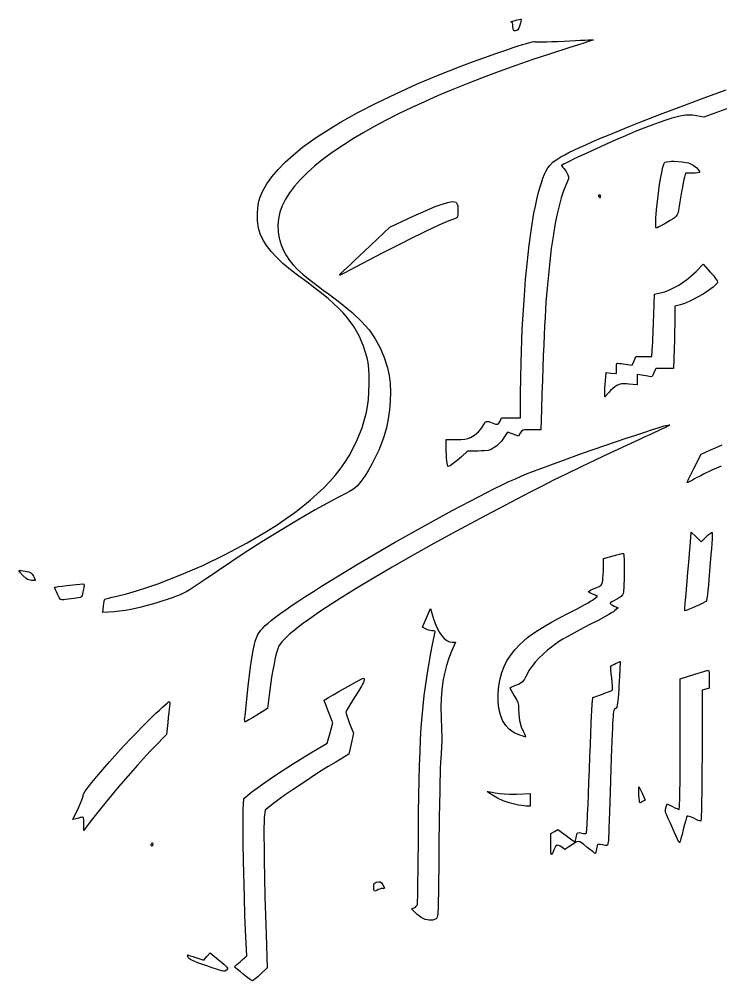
# Model space of a CAD drawing. Header units: millimetres. Extents: x 5 to 200, y 0 to 100.
# Drawn here: x 4.9 to 70, y 0.1 to 89.3 of the extents above; entities that cross this region are included whole.
import ezdxf

# ---------------------------------------------------------------- set-up
doc = ezdxf.new("R2010")
doc.units = ezdxf.units.MM
doc.layers.add('C01_120203', color=7, linetype='Continuous', true_color=0x120203)

msp = doc.modelspace()

# ---------------------------------------------------------------- linework, layer by layer
at = {"layer": 'C01_120203'}
for points in [[(50.7, 88.6), (50.692, 88.794), (50.663, 88.918), (50.61, 88.986), (50.525, 89.009), (50.499, 89.024), (50.559, 89.058), (50.692, 89.107), (50.887, 89.164), (51.098, 89.218), (51.276, 89.256), (51.403, 89.277), (51.459, 89.274), (51.46, 89.22), (51.435, 89.097), (51.39, 88.924), (51.328, 88.72), (51.235, 88.458), (51.149, 88.299), (51.054, 88.221), (50.931, 88.2), (50.809, 88.213), (50.739, 88.268), (50.708, 88.389)], [(12.738, 34.855), (12.767, 35.085), (12.797, 35.279), (12.824, 35.417), (12.844, 35.477), (12.874, 35.49), (12.944, 35.512), (13.189, 35.577), (13.542, 35.665), (13.966, 35.765), (14.857, 35.988), (15.791, 36.256), (16.762, 36.565), (17.763, 36.913), (19.827, 37.711), (21.931, 38.627), (24.021, 39.634), (26.042, 40.71), (27.942, 41.828), (28.83, 42.396), (29.667, 42.965), (30.466, 43.542), (31.212, 44.114), (31.908, 44.683), (32.555, 45.251), (33.155, 45.821), (33.71, 46.395), (34.22, 46.975), (34.689, 47.564), (35.117, 48.163), (35.506, 48.774), (36.175, 50.045), (36.71, 51.394), (37.123, 52.839), (37.219, 53.365), (37.291, 54.004), (37.359, 55.45), (37.354, 56.176), (37.323, 56.849), (37.265, 57.427), (37.179, 57.869), (36.841, 58.946), (36.442, 59.904), (35.947, 60.786), (35.323, 61.63), (34.952, 62.051), (34.535, 62.478), (34.07, 62.916), (33.551, 63.37), (32.974, 63.845), (32.335, 64.347), (31.63, 64.88), (30.854, 65.45), (30.067, 66.048), (29.374, 66.629), (28.775, 67.195), (28.268, 67.75), (27.849, 68.296), (27.518, 68.834), (27.272, 69.368), (27.109, 69.9), (27.013, 70.58), (27.006, 71.336), (27.082, 72.076), (27.15, 72.412), (27.237, 72.709), (27.511, 73.352), (27.884, 74.005), (28.353, 74.667), (28.92, 75.338), (29.583, 76.017), (30.342, 76.703), (31.197, 77.397), (32.146, 78.096), (32.731, 78.497), (33.365, 78.906), (34.044, 79.324), (34.765, 79.749), (36.327, 80.614), (38.029, 81.491), (39.85, 82.37), (41.768, 83.239), (43.763, 84.087), (45.813, 84.906), (46.857, 85.3), (47.983, 85.708), (49.123, 86.109), (50.21, 86.479), (50.713, 86.645), (51.177, 86.796), (51.595, 86.928), (51.959, 87.038), (52.259, 87.124), (52.487, 87.183), (52.635, 87.212), (52.695, 87.208), (52.754, 87.188), (52.899, 87.176), (53.128, 87.17), (53.439, 87.172), (53.83, 87.181), (54.297, 87.197), (54.838, 87.219), (55.451, 87.249), (56.499, 87.301), (56.959, 87.323), (57.36, 87.341), (57.693, 87.354), (57.946, 87.364), (58.107, 87.368), (58.166, 87.367), (58.123, 87.348), (57.992, 87.302), (57.781, 87.231), (57.501, 87.138), (57.161, 87.028), (56.77, 86.902), (55.873, 86.617), (54.19, 86.077), (52.554, 85.533), (50.967, 84.985), (49.429, 84.433), (47.94, 83.878), (46.501, 83.319), (45.113, 82.758), (43.776, 82.195), (42.491, 81.629), (41.258, 81.061), (40.079, 80.492), (38.954, 79.921), (37.883, 79.348), (36.867, 78.775), (35.907, 78.202), (35.003, 77.628), (34.03, 76.967), (33.143, 76.316), (32.341, 75.675), (31.625, 75.043), (30.994, 74.419), (30.446, 73.801), (29.982, 73.188), (29.6, 72.58), (29.301, 71.975), (29.084, 71.373), (28.947, 70.772), (28.891, 70.172), (28.915, 69.571), (29.019, 68.968), (29.201, 68.363), (29.461, 67.754), (29.694, 67.325), (29.972, 66.912), (30.313, 66.498), (30.734, 66.065), (31.255, 65.597), (31.892, 65.075), (32.259, 64.79), (32.663, 64.484), (33.105, 64.157), (33.588, 63.805), (34.208, 63.348), (34.782, 62.907), (35.31, 62.48), (35.795, 62.064), (36.646, 61.255), (37.351, 60.457), (37.927, 59.649), (38.393, 58.81), (38.764, 57.918), (39.06, 56.95), (39.209, 56.241), (39.303, 55.486), (39.342, 54.695), (39.327, 53.879), (39.258, 53.048), (39.136, 52.211), (38.961, 51.379), (38.733, 50.563), (38.522, 49.955), (38.266, 49.325), (37.652, 48.065), (37.311, 47.466), (36.96, 46.908), (36.606, 46.408), (36.259, 45.981), (36.101, 45.844), (35.847, 45.669), (35.533, 45.479), (35.192, 45.296), (34.53, 44.957), (33.835, 44.589), (32.359, 43.773), (30.785, 42.863), (29.134, 41.869), (27.426, 40.805), (25.681, 39.683), (22.162, 37.316), (21.606, 36.932), (21.154, 36.628), (20.78, 36.389), (20.455, 36.198), (19.847, 35.906), (19.509, 35.773), (19.112, 35.629), (17.59, 35.135), (16.111, 34.735), (15.42, 34.579), (14.781, 34.457), (14.206, 34.371), (13.709, 34.326), (12.669, 34.27)], [(63.954, 70.825), (64.014, 71.589), (64.095, 72.388), (64.297, 73.949), (64.408, 74.639), (64.518, 75.222), (64.571, 75.463), (64.622, 75.663), (64.67, 75.818), (64.714, 75.925), (64.794, 76.014), (64.946, 76.067), (65.212, 76.093), (65.402, 76.098), (65.635, 76.1), (66.361, 76.061), (66.957, 75.946), (67.418, 75.756), (67.742, 75.491), (67.842, 75.365), (67.924, 75.247), (67.98, 75.152), (68, 75.092), (67.949, 75.056), (67.81, 75.027), (67.605, 75.007), (67.355, 75), (66.709, 75), (66.603, 74.625), (66.553, 74.417), (66.486, 74.102), (66.41, 73.709), (66.328, 73.267), (66.169, 72.35), (66.103, 71.934), (66.052, 71.583), (66.007, 71.342), (65.936, 71.159), (65.826, 71.009), (65.66, 70.864), (65.492, 70.747), (65.265, 70.602), (64.726, 70.282), (64.46, 70.135), (64.23, 70.013), (64.056, 69.931), (63.963, 69.9), (63.941, 69.973), (63.931, 70.172), (63.936, 70.466)], [(34.6, 65.527), (34.648, 65.58), (34.785, 65.717), (35.001, 65.929), (35.288, 66.206), (35.635, 66.539), (36.033, 66.919), (36.472, 67.337), (36.943, 67.782), (39.285, 69.998), (40.968, 70.784), (41.712, 71.128), (42.38, 71.427), (42.975, 71.683), (43.498, 71.896), (43.952, 72.068), (44.338, 72.199), (44.66, 72.29), (44.919, 72.343), (45.113, 72.362), (45.268, 72.356), (45.387, 72.317), (45.475, 72.242), (45.536, 72.123), (45.574, 71.956), (45.594, 71.734), (45.6, 71.453), (45.592, 71.176), (45.564, 70.995), (45.511, 70.888), (45.425, 70.832), (45.12, 70.719), (44.75, 70.568), (44.32, 70.383), (43.834, 70.166), (43.298, 69.92), (42.716, 69.647), (42.095, 69.35), (41.438, 69.031), (40.039, 68.336), (38.56, 67.584), (35.525, 65.985), (35.166, 65.795), (34.872, 65.645), (34.673, 65.55), (34.619, 65.529)], [(58.664, 72.85), (58.649, 72.908), (58.652, 72.956), (58.67, 72.988), (58.703, 73), (58.741, 72.988), (58.772, 72.956), (58.792, 72.908), (58.8, 72.85), (58.797, 72.792), (58.788, 72.744), (58.776, 72.712), (58.761, 72.7), (58.741, 72.712), (58.716, 72.744), (58.689, 72.792)], [(59.2, 54.61), (59.205, 54.811), (59.219, 55.092), (59.24, 55.417), (59.266, 55.747), (59.331, 56.524), (59.816, 56.467), (60.3, 56.409), (60.3, 56.913), (60.301, 57.076), (60.305, 57.199), (60.336, 57.343), (60.418, 57.384), (60.575, 57.362), (60.718, 57.336), (60.903, 57.305), (61.108, 57.274), (61.306, 57.245), (61.763, 57.183), (61.923, 57.591), (62.084, 58), (62.832, 58), (63.581, 58), (63.639, 59.025), (63.652, 59.269), (63.666, 59.57), (63.698, 60.296), (63.73, 61.108), (63.759, 61.911), (63.821, 63.773), (64.341, 63.889), (64.772, 64.007), (65.206, 64.167), (66.071, 64.605), (66.907, 65.186), (67.685, 65.893), (68.32, 66.55), (69.01, 65.8), (69.275, 65.497), (69.489, 65.227), (69.629, 65.02), (69.674, 64.904), (69.635, 64.811), (69.549, 64.698), (69.258, 64.429), (68.841, 64.118), (68.335, 63.791), (67.217, 63.183), (66.682, 62.949), (66.217, 62.795), (65.7, 62.662), (65.7, 61.597), (65.699, 61.346), (65.695, 61.04), (65.681, 60.311), (65.66, 59.505), (65.634, 58.716), (65.568, 56.9), (64.749, 56.9), (63.93, 56.9), (63.77, 56.491), (63.675, 56.273), (63.59, 56.157), (63.484, 56.119), (63.33, 56.136), (63.187, 56.162), (63.007, 56.192), (62.812, 56.224), (62.625, 56.253), (62.2, 56.318), (62.2, 55.847), (62.2, 55.377), (61.451, 55.447), (61.225, 55.466), (61.041, 55.477), (60.763, 55.469), (60.548, 55.412), (60.326, 55.297), (60.15, 55.179), (59.95, 55.02), (59.75, 54.842), (59.575, 54.664), (59.201, 54.25)], [(25.837, 24.475), (25.863, 24.68), (25.894, 24.96), (25.925, 25.279), (25.952, 25.6), (26.134, 27.419), (26.369, 29.206), (26.497, 30.015), (26.625, 30.728), (26.749, 31.316), (26.809, 31.554), (26.865, 31.75), (27.05, 32.21), (27.315, 32.615), (27.497, 32.819), (27.72, 33.036), (27.994, 33.275), (28.324, 33.546), (28.715, 33.849), (29.167, 34.182), (29.676, 34.543), (30.238, 34.929), (30.849, 35.339), (31.506, 35.769), (32.204, 36.218), (32.94, 36.684), (34.511, 37.657), (36.186, 38.669), (37.936, 39.704), (39.729, 40.743), (43.324, 42.765), (45.063, 43.713), (46.723, 44.594), (48.273, 45.392), (48.997, 45.754), (49.682, 46.088), (50.324, 46.393), (50.919, 46.666), (51.463, 46.905), (51.954, 47.107), (52.606, 47.361), (53.368, 47.65), (54.223, 47.966), (55.15, 48.304), (57.147, 49.018), (59.208, 49.738), (60.214, 50.084), (61.18, 50.413), (62.086, 50.716), (62.912, 50.989), (63.641, 51.224), (64.253, 51.415), (64.729, 51.555), (64.91, 51.604), (65.05, 51.637), (65.187, 51.663), (65.235, 51.656), (65.174, 51.606), (64.98, 51.502), (64.826, 51.426), (64.631, 51.332), (64.392, 51.218), (64.105, 51.084), (63.769, 50.928), (63.38, 50.748), (62.936, 50.544), (62.434, 50.313), (59.668, 49.026), (56.968, 47.74), (55.685, 47.118), (54.468, 46.519), (53.334, 45.952), (52.3, 45.425), (49.929, 44.194), (47.644, 42.986), (45.45, 41.805), (43.358, 40.656), (41.374, 39.544), (39.507, 38.474), (37.765, 37.451), (36.155, 36.479), (34.685, 35.564), (34.006, 35.129), (33.364, 34.711), (32.762, 34.308), (32.2, 33.923), (31.678, 33.556), (31.199, 33.207), (30.763, 32.877), (30.371, 32.567), (30.025, 32.277), (29.724, 32.008), (29.47, 31.761), (29.264, 31.535), (29.108, 31.332), (29.001, 31.152), (28.893, 30.881), (28.779, 30.509), (28.662, 30.047), (28.545, 29.508), (28.43, 28.907), (28.319, 28.254), (28.123, 26.845), (27.942, 25.35), (26.946, 24.732), (26.553, 24.491), (26.218, 24.293), (25.977, 24.158), (25.903, 24.121), (25.866, 24.107), (25.838, 24.134), (25.823, 24.212), (25.822, 24.33)], [(66.644, 34.825), (66.658, 34.949), (66.677, 35.14), (66.701, 35.388), (66.727, 35.683), (66.788, 36.379), (66.851, 37.15), (66.918, 37.993), (66.991, 38.884), (67.06, 39.716), (67.09, 40.077), (67.116, 40.383), (67.231, 41.717), (67.688, 41.259), (68.145, 40.802), (68.62, 41.27), (68.81, 41.447), (68.975, 41.581), (69.098, 41.661), (69.161, 41.672), (69.17, 41.588), (69.167, 41.377), (69.152, 41.06), (69.128, 40.652), (69.095, 40.173), (69.056, 39.64), (68.963, 38.485), (68.862, 37.329), (68.812, 36.796), (68.764, 36.316), (68.72, 35.908), (68.681, 35.59), (68.65, 35.379), (68.626, 35.293), (68.52, 35.233), (68.292, 35.121), (67.984, 34.977), (67.635, 34.818), (67.286, 34.662), (66.978, 34.529), (66.75, 34.435), (66.644, 34.4), (66.626, 34.434), (66.621, 34.525), (66.626, 34.66)], [(51.333, 22.885), (50.824, 23.111), (50.389, 23.41), (50.028, 23.783), (49.741, 24.23), (49.528, 24.751), (49.389, 25.344), (49.325, 26.011), (49.335, 26.75), (49.399, 27.451), (49.508, 28.093), (49.664, 28.687), (49.874, 29.243), (50.14, 29.77), (50.468, 30.279), (50.861, 30.781), (51.325, 31.284), (51.667, 31.608), (52.059, 31.934), (52.507, 32.267), (53.019, 32.611), (53.602, 32.97), (54.264, 33.351), (55.011, 33.756), (55.85, 34.191), (56.653, 34.607), (57.361, 34.99), (57.655, 35.155), (57.897, 35.296), (58.077, 35.407), (58.185, 35.484), (58.52, 35.761), (58.11, 35.946), (57.951, 36.023), (57.82, 36.096), (57.732, 36.157), (57.7, 36.198), (57.749, 36.244), (57.884, 36.32), (58.082, 36.416), (58.325, 36.521), (58.526, 36.605), (58.68, 36.674), (58.874, 36.801), (58.967, 36.961), (59.018, 37.213), (59.044, 37.447), (59.067, 37.76), (59.084, 38.112), (59.093, 38.461), (59.1, 39.272), (59.975, 39.501), (60.322, 39.59), (60.62, 39.665), (60.837, 39.718), (60.942, 39.74), (60.961, 39.705), (60.976, 39.601), (60.988, 39.438), (60.998, 39.224), (61.008, 38.681), (61.008, 38.045), (60.997, 37.389), (60.977, 36.785), (60.964, 36.525), (60.949, 36.306), (60.931, 36.135), (60.912, 36.023), (60.849, 35.88), (60.73, 35.746), (60.542, 35.609), (60.271, 35.458), (60.049, 35.34), (59.868, 35.233), (59.745, 35.15), (59.7, 35.102), (59.73, 35.063), (59.81, 35.003), (59.929, 34.933), (60.075, 34.858), (60.45, 34.679), (60.121, 34.404), (60.014, 34.328), (59.834, 34.216), (59.591, 34.075), (59.295, 33.909), (58.582, 33.524), (57.771, 33.104), (56.911, 32.656), (56.061, 32.193), (55.672, 31.974), (55.322, 31.771), (55.023, 31.592), (54.789, 31.443), (53.897, 30.777), (53.101, 30.031), (52.753, 29.643), (52.445, 29.252), (52.182, 28.864), (51.97, 28.484), (51.851, 28.247), (51.753, 28.064), (51.574, 27.817), (51.352, 27.66), (51.199, 27.589), (51.004, 27.51), (50.769, 27.414), (50.577, 27.329), (50.448, 27.266), (50.4, 27.232), (50.433, 27.166), (50.523, 27.012), (50.655, 26.794), (50.817, 26.534), (51.033, 26.174), (51.156, 25.905), (51.209, 25.664), (51.212, 25.389), (51.229, 24.833), (51.317, 24.238), (51.465, 23.666), (51.659, 23.181), (51.752, 22.995), (51.824, 22.842), (51.868, 22.74), (51.877, 22.703), (51.826, 22.719), (51.706, 22.758), (51.536, 22.816)], [(5.8, 37.273), (5.699, 37.318), (5.563, 37.414), (5.25, 37.696), (4.993, 37.986), (4.926, 38.094), (4.922, 38.154), (4.977, 38.156), (5.106, 38.144), (5.29, 38.118), (5.51, 38.083), (5.814, 38.02), (6.005, 37.944), (6.13, 37.827), (6.235, 37.639), (6.299, 37.501), (6.352, 37.381), (6.387, 37.292), (6.4, 37.247), (6.362, 37.22), (6.247, 37.215), (6.06, 37.233)], [(8.474, 35.946), (8.368, 36.169), (8.281, 36.363), (8.222, 36.508), (8.2, 36.582), (8.224, 36.597), (8.291, 36.615), (8.536, 36.66), (8.891, 36.713), (9.314, 36.767), (10.188, 36.861), (10.554, 36.891), (10.814, 36.901), (10.908, 36.877), (10.929, 36.832), (10.931, 36.75), (10.916, 36.621), (10.881, 36.433), (10.826, 36.176), (10.751, 35.839), (10.702, 35.727), (10.59, 35.654), (10.378, 35.603), (10.027, 35.561), (9.74, 35.531), (9.46, 35.498), (9.219, 35.467), (9.049, 35.441), (8.876, 35.424), (8.752, 35.477), (8.633, 35.638), (8.561, 35.771)], [(42.195, 5.986), (42.004, 6.116), (41.814, 6.26), (41.646, 6.401), (41.523, 6.519), (41.297, 6.766), (41.546, 6.88), (41.646, 6.942), (41.736, 7.027), (41.805, 7.124), (41.843, 7.222), (41.848, 7.279), (41.854, 7.4), (41.86, 7.583), (41.866, 7.823), (41.872, 8.118), (41.878, 8.463), (41.884, 8.856), (41.891, 9.292), (41.903, 10.283), (41.916, 11.408), (41.927, 12.64), (41.937, 13.95), (41.952, 15.669), (41.973, 17.253), (42.001, 18.714), (42.037, 20.066), (42.081, 21.32), (42.136, 22.489), (42.202, 23.587), (42.28, 24.625), (42.476, 26.574), (42.733, 28.438), (43.06, 30.318), (43.252, 31.296), (43.464, 32.315), (43.487, 32.461), (43.462, 32.539), (43.368, 32.57), (43.186, 32.571), (43.035, 32.581), (42.871, 32.616), (42.716, 32.668), (42.587, 32.735), (42.324, 32.907), (42.682, 33.765), (43.039, 34.622), (43.305, 33.77), (43.483, 33.252), (43.676, 32.797), (43.881, 32.407), (44.097, 32.085), (44.322, 31.832), (44.557, 31.648), (44.799, 31.537), (45.047, 31.5), (45.378, 31.5), (45.043, 30.725), (44.767, 30.03), (44.536, 29.327), (44.349, 28.61), (44.206, 27.87), (44.105, 27.1), (44.044, 26.292), (44.023, 25.437), (44.04, 24.529), (44.054, 24.154), (44.067, 23.824), (44.085, 23.275), (44.095, 22.836), (44.095, 22.46), (44.067, 21.709), (44.037, 21.242), (43.996, 20.65), (43.985, 20.463), (43.974, 20.214), (43.962, 19.908), (43.95, 19.548), (43.939, 19.139), (43.927, 18.685), (43.904, 17.658), (43.883, 16.5), (43.863, 15.244), (43.832, 12.571), (43.821, 11.422), (43.812, 10.415), (43.803, 9.54), (43.794, 8.788), (43.786, 8.15), (43.776, 7.614), (43.766, 7.173), (43.754, 6.816), (43.74, 6.534), (43.724, 6.317), (43.706, 6.156), (43.685, 6.041), (43.633, 5.909), (43.564, 5.846), (43.279, 5.724), (42.94, 5.709), (42.571, 5.797)], [(54.2, 12.784), (54.2, 13.769), (54.534, 13.949), (54.868, 14.128), (55.618, 13.564), (55.914, 13.345), (56.164, 13.166), (56.342, 13.045), (56.423, 13), (56.45, 13.03), (56.482, 13.11), (56.516, 13.229), (56.548, 13.374), (56.581, 13.543), (56.611, 13.669), (56.688, 13.812), (56.826, 13.841), (57.074, 13.795), (57.225, 13.767), (57.358, 13.755), (57.458, 13.759), (57.511, 13.78), (57.518, 13.817), (57.528, 13.913), (57.539, 14.065), (57.552, 14.269), (57.566, 14.522), (57.582, 14.822), (57.6, 15.165), (57.618, 15.548), (57.658, 16.423), (57.7, 17.423), (57.744, 18.523), (57.789, 19.7), (57.834, 20.884), (57.877, 22.004), (57.919, 23.036), (57.957, 23.953), (57.991, 24.73), (58.006, 25.058), (58.02, 25.341), (58.032, 25.576), (58.042, 25.761), (58.051, 25.89), (58.057, 25.963), (58.109, 26.376), (59.003, 26.696), (59.354, 26.825), (59.646, 26.941), (59.85, 27.032), (59.935, 27.083), (59.94, 27.192), (59.925, 27.439), (59.895, 27.787), (59.85, 28.2), (59.806, 28.611), (59.775, 28.953), (59.759, 29.192), (59.763, 29.291), (59.809, 29.321), (59.91, 29.374), (60.049, 29.442), (60.213, 29.517), (60.629, 29.703), (60.561, 28.327), (60.539, 27.874), (60.518, 27.47), (60.498, 27.111), (60.479, 26.795), (60.442, 26.281), (60.404, 25.905), (60.363, 25.646), (60.317, 25.481), (60.261, 25.39), (60.194, 25.348), (60.117, 25.298), (60.055, 25.157), (60.028, 25.032), (60.003, 24.859), (59.98, 24.629), (59.958, 24.335), (59.936, 23.968), (59.914, 23.52), (59.891, 22.982), (59.867, 22.345), (59.842, 21.602), (59.814, 20.744), (59.783, 19.763), (59.748, 18.65), (59.716, 17.635), (59.684, 16.667), (59.653, 15.769), (59.623, 14.965), (59.596, 14.275), (59.573, 13.723), (59.563, 13.506), (59.554, 13.332), (59.546, 13.204), (59.54, 13.125), (59.504, 12.836), (59.458, 12.685), (59.378, 12.635), (59.243, 12.65), (58.988, 12.703), (58.801, 12.739), (58.67, 12.754), (58.584, 12.742), (58.531, 12.7), (58.499, 12.624), (58.478, 12.508), (58.455, 12.349), (58.425, 12.175), (58.394, 12.032), (58.365, 11.935), (58.342, 11.9), (58.265, 11.948), (58.087, 12.077), (57.836, 12.269), (57.537, 12.504), (57.261, 12.727), (57.058, 12.886), (56.901, 12.982), (56.763, 13.015), (56.619, 12.985), (56.441, 12.893), (56.203, 12.739), (55.88, 12.523), (55.509, 12.28), (55.214, 12.49), (55.073, 12.585), (54.958, 12.649), (54.783, 12.672), (54.645, 12.544), (54.576, 12.419), (54.5, 12.25), (54.421, 12.075), (54.348, 11.932), (54.29, 11.836), (54.254, 11.8), (54.233, 11.878), (54.216, 12.089), (54.204, 12.402)], [(65.915, 13.311), (65.804, 13.563), (65.645, 13.926), (65.457, 14.35), (65.262, 14.788), (65.094, 15.167), (64.969, 15.452), (64.885, 15.662), (64.837, 15.815), (64.826, 16.029), (64.898, 16.246), (64.997, 16.505), (65.495, 16.252), (65.697, 16.154), (65.877, 16.074), (66.017, 16.02), (66.097, 16), (66.109, 16.023), (66.121, 16.092), (66.132, 16.207), (66.142, 16.369), (66.152, 16.578), (66.16, 16.834), (66.168, 17.137), (66.175, 17.488), (66.181, 17.887), (66.186, 18.334), (66.19, 18.83), (66.194, 19.374), (66.196, 19.968), (66.198, 20.611), (66.2, 21.304), (66.2, 22.046), (66.2, 28.093), (67.463, 28.496), (67.96, 28.653), (68.38, 28.781), (68.679, 28.868), (68.769, 28.892), (68.813, 28.9), (68.847, 28.834), (68.874, 28.655), (68.893, 28.389), (68.9, 28.064), (68.9, 27.229), (68.575, 27.136), (68.25, 27.043), (68.224, 20.971), (68.217, 19.608), (68.212, 18.986), (68.207, 18.403), (68.201, 17.862), (68.194, 17.363), (68.187, 16.908), (68.18, 16.496), (68.172, 16.13), (68.163, 15.809), (68.154, 15.535), (68.144, 15.309), (68.134, 15.131), (68.124, 15.003), (68.113, 14.926), (68.101, 14.9), (68.02, 14.921), (67.872, 14.979), (67.676, 15.065), (67.455, 15.169), (67.236, 15.269), (67.048, 15.34), (66.909, 15.377), (66.84, 15.373), (66.821, 15.336), (66.792, 15.255), (66.71, 14.983), (66.605, 14.598), (66.489, 14.139), (66.374, 13.681), (66.273, 13.299), (66.196, 13.033), (66.17, 12.955), (66.155, 12.921), (66.12, 12.937), (66.064, 13.015), (65.993, 13.144)], [(25.684, 0.711), (25.395, 0.952), (25.151, 1.156), (24.977, 1.303), (24.9, 1.369), (24.894, 1.397), (24.912, 1.437), (24.953, 1.485), (25.012, 1.534), (25.107, 1.61), (25.249, 1.729), (25.416, 1.874), (25.592, 2.031), (26.011, 2.409), (25.903, 4.78), (25.874, 5.46), (25.846, 6.201), (25.794, 7.815), (25.712, 11.223), (25.686, 12.819), (25.678, 13.546), (25.673, 14.21), (25.671, 14.797), (25.674, 15.297), (25.68, 15.695), (25.691, 15.98), (25.75, 17.01), (26.5, 17.611), (26.931, 17.943), (27.464, 18.329), (28.081, 18.759), (28.764, 19.22), (30.262, 20.192), (31.817, 21.151), (33.484, 22.15), (33.738, 23.092), (33.993, 24.034), (33.596, 25.048), (33.442, 25.446), (33.316, 25.781), (33.231, 26.018), (33.208, 26.089), (33.2, 26.122), (33.228, 26.147), (33.308, 26.201), (33.435, 26.28), (33.602, 26.38), (34.033, 26.632), (34.553, 26.931), (35.671, 27.556), (36.174, 27.829), (36.575, 28.04), (36.761, 28.131), (36.858, 28.153), (36.894, 28.102), (36.9, 27.971), (36.883, 27.897), (36.833, 27.778), (36.755, 27.618), (36.651, 27.425), (36.381, 26.964), (36.052, 26.443), (35.723, 25.931), (35.453, 25.492), (35.349, 25.315), (35.27, 25.173), (35.22, 25.073), (35.202, 25.021), (35.229, 24.899), (35.305, 24.66), (35.418, 24.34), (35.555, 23.972), (35.911, 23.052), (35.691, 22.08), (35.47, 21.108), (34.26, 20.389), (33.557, 19.961), (32.771, 19.466), (31.108, 18.379), (30.311, 17.841), (29.589, 17.342), (28.984, 16.908), (28.737, 16.724), (28.534, 16.566), (27.717, 15.913), (27.644, 15.232), (27.63, 15.034), (27.62, 14.735), (27.614, 14.341), (27.612, 13.862), (27.613, 13.306), (27.617, 12.68), (27.624, 11.993), (27.635, 11.252), (27.664, 9.644), (27.704, 7.919), (27.812, 4.383), (27.923, 1.316), (27.286, 0.712), (27.03, 0.477), (26.803, 0.284), (26.629, 0.153), (26.534, 0.103), (26.431, 0.15), (26.237, 0.281), (25.978, 0.474)], [(10.903, 14.687), (10.901, 14.889), (10.897, 15.043), (10.869, 15.226), (10.801, 15.282), (10.675, 15.259), (10.566, 15.23), (10.436, 15.196), (10.3, 15.164), (10.176, 15.135), (9.901, 15.075), (10.406, 16.152), (10.598, 16.58), (10.748, 16.95), (10.841, 17.22), (10.862, 17.307), (10.863, 17.353), (10.867, 17.396), (10.9, 17.468), (11.05, 17.702), (11.307, 18.047), (11.666, 18.498), (12.123, 19.048), (12.671, 19.69), (13.305, 20.419), (14.02, 21.229), (14.304, 21.543), (14.623, 21.887), (15.339, 22.641), (16.883, 24.207), (17.597, 24.907), (17.915, 25.212), (18.197, 25.477), (18.437, 25.695), (18.626, 25.86), (18.759, 25.964), (18.828, 26), (18.864, 25.969), (18.882, 25.882), (18.883, 25.748), (18.866, 25.575), (18.833, 25.323), (18.788, 24.952), (18.736, 24.511), (18.684, 24.05), (18.563, 22.95), (17.455, 21.8), (17.103, 21.43), (16.724, 21.021), (15.902, 20.112), (15.026, 19.116), (14.132, 18.076), (13.259, 17.036), (12.442, 16.039), (11.719, 15.129), (11.405, 14.721), (11.127, 14.35), (10.906, 14.05)], [(62.381, 17.325), (62.369, 17.61), (62.363, 17.849), (62.364, 18.017), (62.371, 18.09), (62.403, 18.055), (62.472, 17.93), (62.568, 17.736), (62.681, 17.491), (62.966, 16.854), (62.721, 16.727), (62.624, 16.678), (62.54, 16.637), (62.478, 16.61), (62.447, 16.6), (62.432, 16.657), (62.415, 16.813), (62.397, 17.043)], [(50.95, 16.448), (50.351, 16.604), (49.787, 16.8), (49.266, 17.034), (48.793, 17.304), (48.601, 17.431), (48.448, 17.539), (48.35, 17.617), (48.321, 17.652), (48.388, 17.651), (48.547, 17.627), (48.776, 17.586), (49.05, 17.531), (49.438, 17.467), (49.89, 17.428), (50.415, 17.412), (51.025, 17.42), (52.3, 17.457), (52.3, 16.879), (52.3, 16.3), (51.925, 16.308), (51.732, 16.321), (51.484, 16.352), (51.213, 16.396)], [(17.164, 12.75), (17.189, 12.808), (17.216, 12.856), (17.241, 12.888), (17.261, 12.9), (17.276, 12.888), (17.288, 12.856), (17.297, 12.808), (17.3, 12.75), (17.292, 12.692), (17.272, 12.644), (17.241, 12.612), (17.203, 12.6), (17.17, 12.612), (17.152, 12.644), (17.149, 12.692)], [(37.8, 8.788), (37.809, 8.986), (37.843, 9.113), (37.912, 9.191), (38.025, 9.237), (38.249, 9.286), (38.397, 9.274), (38.51, 9.187), (38.628, 9.01), (38.747, 8.796), (38.791, 8.676), (38.761, 8.636), (38.659, 8.66), (38.58, 8.669), (38.47, 8.652), (38.343, 8.614), (38.214, 8.557), (38.078, 8.488), (37.976, 8.441), (37.853, 8.427), (37.807, 8.536)], [(22.311, 1.485), (21.858, 1.644), (21.49, 1.777), (21.199, 1.889), (20.976, 1.984), (20.813, 2.066), (20.7, 2.139), (20.59, 2.275), (20.56, 2.362), (20.539, 2.434), (20.531, 2.482), (20.536, 2.5), (20.605, 2.48), (20.773, 2.426), (21.013, 2.347), (21.301, 2.25), (22.037, 1.999), (22.326, 2.35), (22.615, 2.701), (23.354, 2.09), (23.673, 1.825), (23.912, 1.621), (24.079, 1.468), (24.182, 1.355), (24.23, 1.27), (24.23, 1.202), (24.125, 1.076), (23.984, 1.008), (23.875, 1.007), (23.719, 1.034), (23.5, 1.092), (23.203, 1.184), (22.812, 1.314)]]:
    msp.add_lwpolyline(points, close=True, dxfattribs=at)
for points in [[(71.115, 81.187), (68.381, 80.204), (67.699, 80.321), (67.337, 80.372), (67.018, 80.387), (66.699, 80.368), (66.338, 80.313), (65.919, 80.221), (65.427, 80.088), (64.869, 79.915), (64.246, 79.703), (63.564, 79.454), (62.826, 79.17), (62.037, 78.851), (61.2, 78.5), (60.852, 78.35), (60.457, 78.176), (59.562, 77.777), (57.617, 76.89), (56.717, 76.471), (56.317, 76.284), (55.965, 76.116), (55.668, 75.973), (55.437, 75.859), (55.28, 75.778), (55.207, 75.734), (55.211, 75.699), (55.251, 75.628), (55.322, 75.533), (55.416, 75.424), (55.524, 75.293), (55.629, 75.141), (55.722, 74.985), (55.788, 74.845), (55.842, 74.662), (55.838, 74.483), (55.763, 74.247), (55.695, 74.089), (55.606, 73.895), (55.387, 73.362), (55.175, 72.719), (54.971, 71.969), (54.775, 71.118), (54.59, 70.171), (54.416, 69.132), (54.254, 68.007), (54.105, 66.8), (53.857, 64.338), (53.757, 63.05), (53.711, 62.359), (53.668, 61.625), (53.626, 60.838), (53.586, 59.988), (53.546, 59.068), (53.506, 58.067), (53.465, 56.977), (53.424, 55.788), (53.381, 54.49), (53.337, 53.075), (53.278, 51.2), (52.414, 51.199), (52.131, 51.198), (51.915, 51.194), (51.755, 51.182), (51.639, 51.16), (51.492, 51.071), (51.379, 50.898), (51.208, 50.598), (50.705, 50.789), (50.202, 50.98), (49.826, 50.418), (49.635, 50.161), (49.419, 49.924), (49.19, 49.718), (48.958, 49.553), (48.664, 49.388), (48.389, 49.294), (48.029, 49.249), (47.784, 49.238), (47.478, 49.23), (46.49, 49.211), (45.92, 48.689), (45.524, 48.346), (45.159, 48.063), (44.867, 47.871), (44.761, 47.819), (44.689, 47.8), (44.66, 47.842), (44.627, 47.954), (44.594, 48.121), (44.565, 48.325), (44.54, 48.586), (44.52, 48.909), (44.506, 49.252), (44.501, 49.575), (44.5, 50.3), (45.425, 50.302), (45.879, 50.313), (46.235, 50.345), (46.519, 50.403), (46.758, 50.49), (47.13, 50.712), (47.494, 51.021), (47.802, 51.369), (48.002, 51.705), (48.108, 51.899), (48.245, 51.983), (48.452, 51.964), (48.765, 51.85), (48.935, 51.782), (49.072, 51.737), (49.268, 51.718), (49.396, 51.803), (49.5, 52), (49.624, 52.3), (50.512, 52.3), (51.4, 52.3), (51.401, 54.575), (51.412, 55.971), (51.444, 57.444), (51.566, 60.528), (51.756, 63.642), (51.874, 65.152), (52.006, 66.6), (52.194, 68.309), (52.408, 69.876), (52.646, 71.291), (52.773, 71.939), (52.905, 72.545), (53.042, 73.107), (53.183, 73.625), (53.328, 74.097), (53.477, 74.522), (53.629, 74.899), (53.785, 75.226), (53.944, 75.501), (54.105, 75.725), (54.406, 76.02), (54.611, 76.177), (54.857, 76.344), (55.15, 76.521), (55.492, 76.711), (55.889, 76.916), (56.343, 77.138), (56.859, 77.379), (57.442, 77.64), (58.094, 77.924), (58.821, 78.232), (59.626, 78.566), (60.513, 78.929), (61.486, 79.323), (62.55, 79.748), (64.363, 80.459), (66.297, 81.195), (68.332, 81.952), (70.453, 82.723)], [(70, 47.841), (69.142, 47.443), (68.375, 47.077), (68.042, 46.915), (67.753, 46.769), (67.514, 46.644), (67.332, 46.543), (67.165, 46.449), (67.019, 46.371), (66.909, 46.319), (66.851, 46.3), (66.853, 46.327), (66.88, 46.404), (66.932, 46.526), (67.006, 46.687), (67.208, 47.105), (67.466, 47.617), (68.144, 48.933), (68.959, 49.31), (69.478, 49.541), (70.104, 49.805)]]:
    msp.add_lwpolyline(points, dxfattribs=at)

doc.saveas('drawing.dxf')
